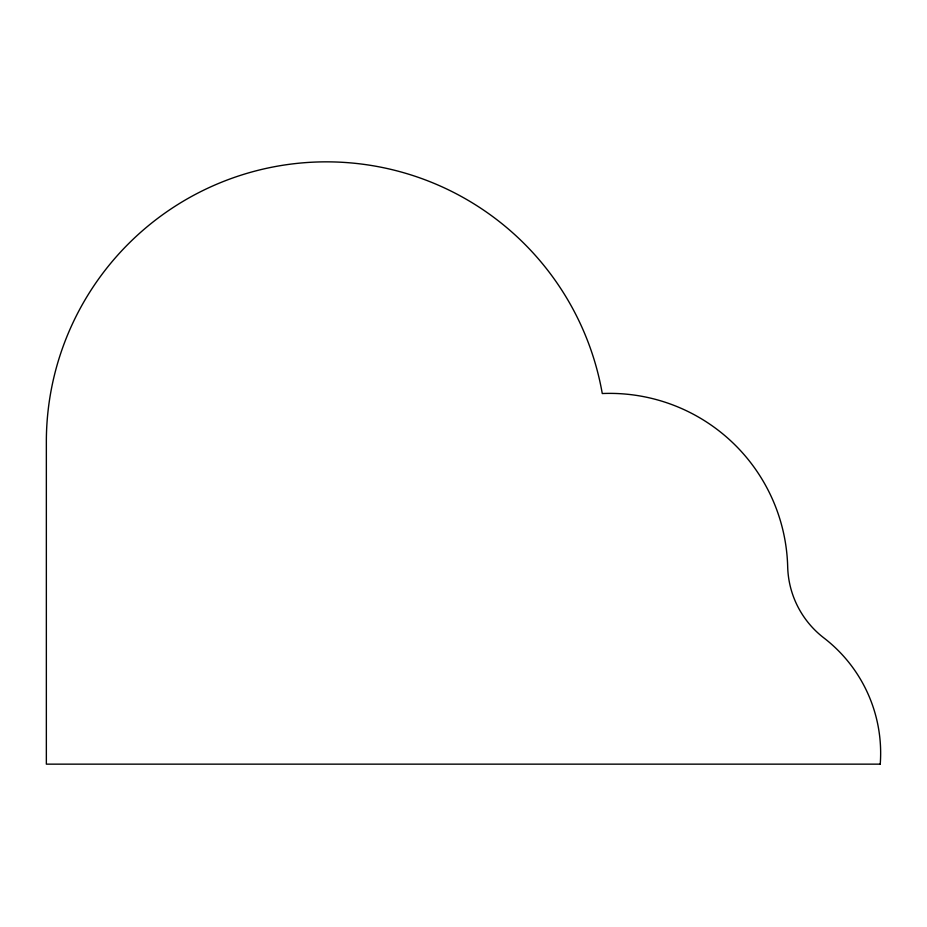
<?xml version="1.0" encoding="UTF-8"?>
<svg xmlns="http://www.w3.org/2000/svg" width="927" height="927" viewBox="0 0 927 927"><rect width="100%" height="100%" fill="white"/><g stroke="black" fill="none" stroke-linecap="round" stroke-linejoin="round"><path stroke-width="1.39" d="M880.233 764.149L46.35 764.149L46.35 439.861A280.07 280.07 0 0 1 602.272 393.535A178.019 178.019 0 0 1 787.683 566.814A92.654 92.654 0 0 0 823.86 637.915A145.296 145.296 0 0 1 880.233 764.149"/></g></svg>
